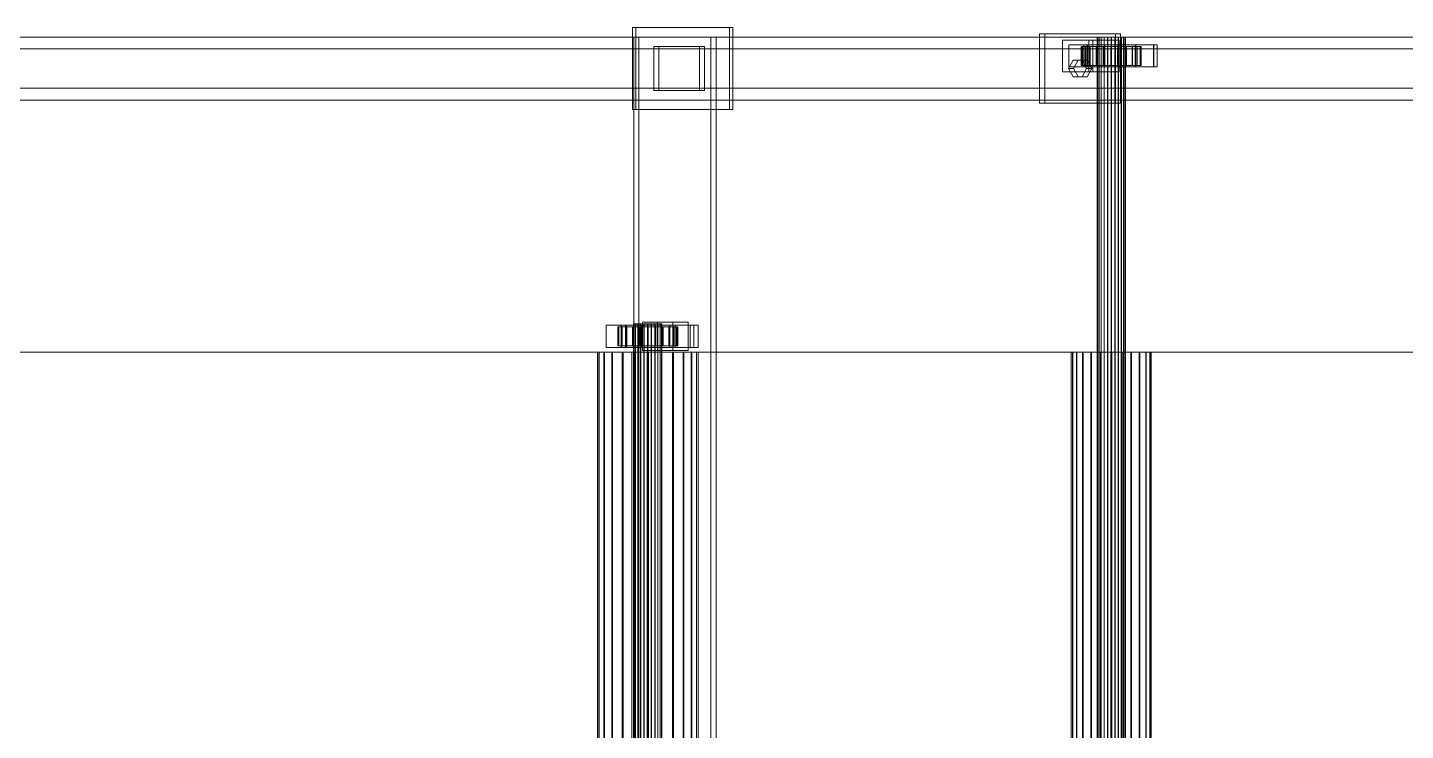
# Model space of a CAD drawing. Header units: millimetres. Extents: x -191664 to 191490, y -197311 to 10263.
# Drawn here: x 31141 to 32016, y -17990 to -17544 of the extents above; entities that cross this region are included whole.
import ezdxf

# ---------------------------------------------------------------- set-up
doc = ezdxf.new("R2010")
doc.units = ezdxf.units.MM
doc.layers.add('superior_C03', color=7, linetype='Continuous', lineweight=0)

msp = doc.modelspace()

# ---------------------------------------------------------------- linework, layer by layer
at = {"layer": 'superior_C03', "color": 139, "true_color": 0x354b57}
for p, q in [((31586.42, -17544), (31524.78, -17544)), ((31524.78, -17544), (31524.78, -17596)), ((31526.94, -17544), (31524.78, -17544)), ((31526.94, -17596), (31526.94, -17544)), ((31526.94, -17544), (31588.57, -17544)), ((31586.42, -17596), (31586.42, -17544)), ((31586.42, -17544), (31588.57, -17544)), ((31588.57, -17544), (31588.57, -17596)), ((32067.36, -17550), (30911.7, -17550)), ((30922.47, -17550), (32078.14, -17550)), ((32157.58, -17550), (31001.92, -17550)), ((31015.38, -17550), (32171.05, -17550)), ((31574.67, -17550), (31525.75, -17550)), ((31525.75, -17550), (31525.75, -18450)), ((31528.98, -17550), (31525.75, -17550)), ((31528.98, -18450), (31528.98, -17550)), ((31528.98, -17550), (31577.91, -17550)), ((31574.67, -18450), (31574.67, -17550)), ((31574.67, -17550), (31577.91, -17550)), ((31577.91, -17550), (31577.91, -18450)), ((31831.48, -17548), (31783.33, -17548)), ((31783.33, -17548), (31783.33, -17592)), ((31786.56, -17548), (31783.33, -17548)), ((31786.56, -17592), (31786.56, -17548)), ((31786.56, -17548), (31834.71, -17548)), ((31817.03, -17552), (31797.77, -17552)), ((31797.77, -17552), (31797.77, -17572)), ((31814.58, -17552), (31797.77, -17552)), ((31813.5, -17555), (31801.94, -17555)), ((31801.94, -17555), (31801.94, -17569)), ((31813.26, -17555), (31801.94, -17555)), ((31855.79, -17555), (31811.48, -17555)), ((31811.48, -17555), (31811.48, -17569)), ((31813.64, -17555), (31811.48, -17555)), ((31813.26, -17569), (31813.26, -17555)), ((31813.26, -17555), (31824.81, -17555)), ((31813.5, -17569), (31813.5, -17555)), ((31813.5, -17555), (31824.81, -17555)), ((31813.64, -17569), (31813.64, -17555)), ((31813.64, -17555), (31857.94, -17555)), ((31814.58, -17572), (31814.58, -17552)), ((31814.58, -17552), (31833.84, -17552)), ((31817.03, -17572), (31817.03, -17552)), ((31817.03, -17552), (31833.84, -17552)), ((31824.81, -17555), (31824.81, -17569)), ((31831.48, -17592), (31831.48, -17548)), ((31831.48, -17548), (31834.71, -17548)), ((31844.32, -17555), (31832.76, -17555)), ((31832.76, -17555), (31832.76, -17569)), ((31844.07, -17555), (31832.76, -17555)), ((31833.84, -17552), (31833.84, -17572)), ((31834.71, -17548), (31834.71, -17592)), ((31844.07, -17569), (31844.07, -17555)), ((31844.07, -17555), (31855.63, -17555)), ((31844.32, -17569), (31844.32, -17555)), ((31844.32, -17555), (31855.63, -17555)), ((31855.63, -17555), (31855.63, -17569)), ((31855.79, -17569), (31855.79, -17555)), ((31855.79, -17555), (31857.94, -17555)), ((31857.94, -17555), (31857.94, -17569)), ((30917.03, -17557.5), (32164.26, -17557.5)), ((32164.37, -17557.5), (30917.14, -17557.5)), ((31567.35, -17556), (31538.46, -17556)), ((31538.46, -17556), (31538.46, -17584)), ((31541.69, -17556), (31538.46, -17556)), ((31541.69, -17584), (31541.69, -17556)), ((31541.69, -17556), (31570.58, -17556)), ((31567.35, -17584), (31567.35, -17556)), ((31567.35, -17556), (31570.58, -17556)), ((31570.58, -17556), (31570.58, -17584)), ((31797.77, -17572), (31817.03, -17572)), ((31797.77, -17572), (31814.58, -17572)), ((31801.94, -17569), (31813.5, -17569)), ((31801.94, -17569), (31813.26, -17569)), ((31811.48, -17569), (31855.79, -17569)), ((31811.48, -17569), (31813.64, -17569)), ((31824.81, -17569), (31813.26, -17569)), ((31824.81, -17569), (31813.5, -17569)), ((31857.94, -17569), (31813.64, -17569)), ((31833.84, -17572), (31814.58, -17572)), ((31833.84, -17572), (31817.03, -17572)), ((31832.76, -17569), (31844.32, -17569)), ((31832.76, -17569), (31844.07, -17569)), ((31855.63, -17569), (31844.07, -17569)), ((31855.63, -17569), (31844.32, -17569)), ((31857.94, -17569), (31855.79, -17569)), ((30911.7, -17590), (32067.36, -17590)), ((30917.03, -17582.5), (32164.26, -17582.5)), ((30917.14, -17582.5), (32164.37, -17582.5)), ((30922.47, -17590), (32078.14, -17590)), ((31001.92, -17590), (32157.58, -17590)), ((31015.38, -17590), (32171.05, -17590)), ((31538.46, -17584), (31567.35, -17584)), ((31538.46, -17584), (31541.69, -17584)), ((31570.58, -17584), (31541.69, -17584)), ((31570.58, -17584), (31567.35, -17584)), ((31524.78, -17596), (31586.42, -17596)), ((31524.78, -17596), (31526.94, -17596)), ((31588.57, -17596), (31526.94, -17596)), ((31588.57, -17596), (31586.42, -17596)), ((31783.33, -17592), (31831.48, -17592)), ((31783.33, -17592), (31786.56, -17592)), ((31834.71, -17592), (31786.56, -17592)), ((31834.71, -17592), (31831.48, -17592)), ((31517.81, -17733), (31508.17, -17733)), ((31508.17, -17733), (31508.17, -17747)), ((31521.1, -17733), (31508.17, -17733)), ((31563.9, -17733), (31517.67, -17733)), ((31517.67, -17733), (31517.67, -17747)), ((31520.37, -17733), (31517.67, -17733)), ((31517.81, -17747), (31517.81, -17733)), ((31517.81, -17733), (31530.73, -17733)), ((31520.37, -17747), (31520.37, -17733)), ((31520.37, -17733), (31566.59, -17733)), ((31521.1, -17747), (31521.1, -17733)), ((31521.1, -17733), (31530.73, -17733)), ((31530.73, -17733), (31530.73, -17747)), ((31550.42, -17731), (31531.16, -17731)), ((31531.16, -17731), (31531.16, -17749)), ((31540.85, -17731), (31531.16, -17731)), ((31548.62, -17733), (31538.99, -17733)), ((31538.99, -17733), (31538.99, -17747)), ((31551.92, -17733), (31538.99, -17733)), ((31540.85, -17749), (31540.85, -17731)), ((31540.85, -17731), (31560.11, -17731)), ((31548.62, -17747), (31548.62, -17733)), ((31548.62, -17733), (31561.55, -17733)), ((31550.42, -17749), (31550.42, -17731)), ((31550.42, -17731), (31560.11, -17731)), ((31551.92, -17747), (31551.92, -17733)), ((31551.92, -17733), (31561.55, -17733)), ((31560.11, -17731), (31560.11, -17749)), ((31561.55, -17733), (31561.55, -17747)), ((31563.9, -17747), (31563.9, -17733)), ((31563.9, -17733), (31566.59, -17733)), ((31566.59, -17733), (31566.59, -17747)), ((31508.17, -17747), (31517.81, -17747)), ((31508.17, -17747), (31521.1, -17747)), ((31517.67, -17747), (31563.9, -17747)), ((31517.67, -17747), (31520.37, -17747)), ((31530.73, -17747), (31517.81, -17747)), ((31566.59, -17747), (31520.37, -17747)), ((31530.73, -17747), (31521.1, -17747)), ((31538.99, -17747), (31548.62, -17747)), ((31538.99, -17747), (31551.92, -17747)), ((31561.55, -17747), (31548.62, -17747)), ((31561.55, -17747), (31551.92, -17747)), ((31566.59, -17747), (31563.9, -17747)), ((31531.16, -17749), (31550.42, -17749)), ((31540.85, -17749), (31531.16, -17749)), ((31560.11, -17749), (31540.85, -17749)), ((31560.11, -17749), (31550.42, -17749))]:
    msp.add_line(p, q, dxfattribs=at)
at = {"layer": 'superior_C03', "color": 9, "true_color": 0xbac6cb}
for p, q in [((31820.07, -17550), (31819.79, -17550)), ((31819.79, -17550), (31820.12, -17550)), ((31819.79, -18450), (31819.79, -17550)), ((31820.94, -17550), (31820.07, -17550)), ((31820.07, -18450), (31820.07, -17550)), ((31820.12, -17550), (31821.04, -17550)), ((31820.12, -18450), (31820.12, -17550)), ((31822.35, -17550), (31820.94, -17550)), ((31820.94, -18450), (31820.94, -17550)), ((31821.04, -17550), (31822.49, -17550)), ((31821.04, -18450), (31821.04, -17550)), ((31824.2, -17550), (31822.35, -17550)), ((31822.35, -18450), (31822.35, -17550)), ((31822.49, -17550), (31824.37, -17550)), ((31822.49, -18450), (31822.49, -17550)), ((31826.36, -17550), (31824.2, -17550)), ((31824.2, -18450), (31824.2, -17550)), ((31824.37, -17550), (31826.55, -17550)), ((31824.37, -18450), (31824.37, -17550)), ((31828.69, -17550), (31826.36, -17550)), ((31826.36, -18450), (31826.36, -17550)), ((31826.55, -17550), (31828.89, -17550)), ((31826.55, -18450), (31826.55, -17550)), ((31831.02, -17550), (31828.69, -17550)), ((31828.69, -18450), (31828.69, -17550)), ((31828.89, -17550), (31831.21, -17550)), ((31828.89, -18450), (31828.89, -17550)), ((31833.2, -17550), (31831.02, -17550)), ((31831.02, -18450), (31831.02, -17550)), ((31831.21, -17550), (31833.37, -17550)), ((31831.21, -18450), (31831.21, -17550)), ((31835.08, -17550), (31833.2, -17550)), ((31833.2, -18450), (31833.2, -17550)), ((31833.37, -17550), (31835.22, -17550)), ((31833.37, -18450), (31833.37, -17550)), ((31836.53, -17550), (31835.08, -17550)), ((31835.08, -18450), (31835.08, -17550)), ((31835.22, -17550), (31836.63, -17550)), ((31835.22, -18450), (31835.22, -17550)), ((31837.45, -17550), (31836.53, -17550)), ((31836.53, -18450), (31836.53, -17550)), ((31836.63, -17550), (31837.51, -17550)), ((31836.63, -18450), (31836.63, -17550)), ((31837.79, -17550), (31837.45, -17550)), ((31837.45, -17550), (31837.45, -18450)), ((31837.51, -17550), (31837.79, -17550)), ((31837.51, -18450), (31837.51, -17550)), ((31837.79, -18450), (31837.79, -17550)), ((31525.87, -17732), (31525.59, -17732)), ((31525.59, -17732), (31525.93, -17732)), ((31525.59, -18268), (31525.59, -17732)), ((31526.75, -17732), (31525.87, -17732)), ((31525.87, -18268), (31525.87, -17732)), ((31525.93, -17732), (31526.85, -17732)), ((31525.93, -18268), (31525.93, -17732)), ((31528.16, -17732), (31526.75, -17732)), ((31526.75, -18268), (31526.75, -17732)), ((31526.85, -17732), (31528.3, -17732)), ((31526.85, -18268), (31526.85, -17732)), ((31530.01, -17732), (31528.16, -17732)), ((31528.16, -18268), (31528.16, -17732)), ((31528.3, -17732), (31530.18, -17732)), ((31528.3, -18268), (31528.3, -17732)), ((31532.17, -17732), (31530.01, -17732)), ((31530.01, -18268), (31530.01, -17732)), ((31530.18, -17732), (31532.36, -17732)), ((31530.18, -18268), (31530.18, -17732)), ((31534.5, -17732), (31532.17, -17732)), ((31532.17, -18268), (31532.17, -17732)), ((31532.36, -17732), (31534.69, -17732)), ((31532.36, -18268), (31532.36, -17732)), ((31536.83, -17732), (31534.5, -17732)), ((31534.5, -18268), (31534.5, -17732)), ((31534.69, -17732), (31537.02, -17732)), ((31534.69, -18268), (31534.69, -17732)), ((31539.01, -17732), (31536.83, -17732)), ((31536.83, -18268), (31536.83, -17732)), ((31537.02, -17732), (31539.18, -17732)), ((31537.02, -18268), (31537.02, -17732)), ((31540.89, -17732), (31539.01, -17732)), ((31539.01, -18268), (31539.01, -17732)), ((31539.18, -17732), (31541.03, -17732)), ((31539.18, -18268), (31539.18, -17732)), ((31542.34, -17732), (31540.89, -17732)), ((31540.89, -18268), (31540.89, -17732)), ((31541.03, -17732), (31542.44, -17732)), ((31541.03, -18268), (31541.03, -17732)), ((31543.26, -17732), (31542.34, -17732)), ((31542.34, -18268), (31542.34, -17732)), ((31542.44, -17732), (31543.31, -17732)), ((31542.44, -18268), (31542.44, -17732)), ((31543.59, -17732), (31543.26, -17732)), ((31543.26, -17732), (31543.26, -18268)), ((31543.31, -17732), (31543.59, -17732)), ((31543.31, -18268), (31543.31, -17732)), ((31543.59, -18268), (31543.59, -17732))]:
    msp.add_line(p, q, dxfattribs=at)
at = {"layer": 'superior_C03', "color": 155, "true_color": 0x617580}
for p, q in [((31810.38, -17556), (31809.79, -17556)), ((31809.79, -17556), (31819.79, -17556)), ((31809.79, -17568), (31809.79, -17556)), ((31809.79, -17556), (31810.49, -17556)), ((31812.23, -17556), (31810.38, -17556)), ((31810.38, -17556), (31820.07, -17556)), ((31810.38, -17568), (31810.38, -17556)), ((31810.49, -17556), (31820.12, -17556)), ((31810.49, -17568), (31810.49, -17556)), ((31810.49, -17556), (31812.44, -17556)), ((31815.21, -17556), (31812.23, -17556)), ((31812.23, -17556), (31820.94, -17556)), ((31812.23, -17568), (31812.23, -17556)), ((31812.44, -17556), (31821.04, -17556)), ((31812.44, -17568), (31812.44, -17556)), ((31812.44, -17556), (31815.5, -17556)), ((31819.11, -17556), (31815.21, -17556)), ((31815.21, -17556), (31822.35, -17556)), ((31815.21, -17568), (31815.21, -17556)), ((31815.5, -17556), (31822.49, -17556)), ((31815.5, -17568), (31815.5, -17556)), ((31815.5, -17556), (31819.47, -17556)), ((31823.67, -17556), (31819.11, -17556)), ((31819.11, -17556), (31824.2, -17556)), ((31819.11, -17568), (31819.11, -17556)), ((31819.47, -17556), (31824.37, -17556)), ((31819.47, -17568), (31819.47, -17556)), ((31819.47, -17556), (31824.07, -17556)), ((31819.79, -17556), (31820.07, -17556)), ((31819.79, -17556), (31819.79, -17568)), ((31820.12, -17556), (31819.79, -17556)), ((31820.07, -17556), (31820.94, -17556)), ((31820.07, -17556), (31820.07, -17568)), ((31820.12, -17556), (31820.12, -17568)), ((31821.04, -17556), (31820.12, -17556)), ((31820.94, -17556), (31822.35, -17556)), ((31820.94, -17556), (31820.94, -17568)), ((31821.04, -17556), (31821.04, -17568)), ((31822.49, -17556), (31821.04, -17556)), ((31822.35, -17556), (31824.2, -17556)), ((31822.35, -17556), (31822.35, -17568)), ((31822.49, -17556), (31822.49, -17568)), ((31824.37, -17556), (31822.49, -17556)), ((31828.58, -17556), (31823.67, -17556)), ((31823.67, -17556), (31826.36, -17556)), ((31823.67, -17568), (31823.67, -17556)), ((31824.07, -17556), (31826.55, -17556)), ((31824.07, -17568), (31824.07, -17556)), ((31824.07, -17556), (31828.99, -17556)), ((31824.2, -17556), (31826.36, -17556)), ((31824.2, -17556), (31824.2, -17568)), ((31824.37, -17556), (31824.37, -17568)), ((31826.55, -17556), (31824.37, -17556)), ((31826.36, -17556), (31828.69, -17556)), ((31826.36, -17556), (31826.36, -17568)), ((31826.55, -17556), (31826.55, -17568)), ((31828.89, -17556), (31826.55, -17556)), ((31833.5, -17556), (31828.58, -17556)), ((31828.58, -17556), (31828.69, -17556)), ((31828.58, -17568), (31828.58, -17556)), ((31828.69, -17556), (31831.02, -17556)), ((31828.69, -17556), (31828.69, -17568)), ((31828.99, -17556), (31828.89, -17556)), ((31828.89, -17556), (31828.89, -17568)), ((31831.21, -17556), (31828.89, -17556)), ((31828.99, -17568), (31828.99, -17556)), ((31828.99, -17556), (31833.9, -17556)), ((31833.5, -17556), (31831.02, -17556)), ((31831.02, -17556), (31833.2, -17556)), ((31831.02, -17556), (31831.02, -17568)), ((31833.9, -17556), (31831.21, -17556)), ((31831.21, -17556), (31831.21, -17568)), ((31833.37, -17556), (31831.21, -17556)), ((31838.11, -17556), (31833.2, -17556)), ((31833.2, -17556), (31835.08, -17556)), ((31833.2, -17556), (31833.2, -17568)), ((31838.47, -17556), (31833.37, -17556)), ((31833.37, -17556), (31833.37, -17568)), ((31835.22, -17556), (31833.37, -17556)), ((31838.11, -17556), (31833.5, -17556)), ((31833.5, -17568), (31833.5, -17556)), ((31833.9, -17568), (31833.9, -17556)), ((31833.9, -17556), (31838.47, -17556)), ((31842.08, -17556), (31835.08, -17556)), ((31835.08, -17556), (31836.53, -17556)), ((31835.08, -17556), (31835.08, -17568)), ((31842.37, -17556), (31835.22, -17556)), ((31835.22, -17556), (31835.22, -17568)), ((31836.63, -17556), (31835.22, -17556)), ((31845.14, -17556), (31836.53, -17556)), ((31836.53, -17556), (31837.45, -17556)), ((31836.53, -17556), (31836.53, -17568)), ((31845.34, -17556), (31836.63, -17556)), ((31836.63, -17556), (31836.63, -17568)), ((31837.51, -17556), (31836.63, -17556)), ((31837.45, -17556), (31847.09, -17556)), ((31837.45, -17568), (31837.45, -17556)), ((31837.45, -17556), (31837.79, -17556)), ((31847.19, -17556), (31837.51, -17556)), ((31837.51, -17556), (31837.51, -17568)), ((31837.79, -17556), (31837.51, -17556)), ((31847.79, -17556), (31837.79, -17556)), ((31837.79, -17556), (31837.79, -17568)), ((31842.08, -17556), (31838.11, -17556)), ((31838.11, -17568), (31838.11, -17556)), ((31838.47, -17568), (31838.47, -17556)), ((31838.47, -17556), (31842.37, -17556)), ((31845.14, -17556), (31842.08, -17556)), ((31842.08, -17568), (31842.08, -17556)), ((31842.37, -17568), (31842.37, -17556)), ((31842.37, -17556), (31845.34, -17556)), ((31847.09, -17556), (31845.14, -17556)), ((31845.14, -17568), (31845.14, -17556)), ((31845.34, -17568), (31845.34, -17556)), ((31845.34, -17556), (31847.19, -17556)), ((31847.09, -17556), (31847.09, -17568)), ((31847.79, -17556), (31847.09, -17556)), ((31847.19, -17568), (31847.19, -17556)), ((31847.19, -17556), (31847.79, -17556)), ((31847.79, -17568), (31847.79, -17556)), ((31819.79, -17568), (31809.79, -17568)), ((31809.79, -17568), (31810.38, -17568)), ((31810.49, -17568), (31809.79, -17568)), ((31820.07, -17568), (31810.38, -17568)), ((31810.38, -17568), (31812.23, -17568)), ((31820.12, -17568), (31810.49, -17568)), ((31812.44, -17568), (31810.49, -17568)), ((31820.94, -17568), (31812.23, -17568)), ((31812.23, -17568), (31815.21, -17568)), ((31821.04, -17568), (31812.44, -17568)), ((31815.5, -17568), (31812.44, -17568)), ((31822.35, -17568), (31815.21, -17568)), ((31815.21, -17568), (31819.11, -17568)), ((31822.49, -17568), (31815.5, -17568)), ((31819.47, -17568), (31815.5, -17568)), ((31824.2, -17568), (31819.11, -17568)), ((31819.11, -17568), (31823.67, -17568)), ((31824.37, -17568), (31819.47, -17568)), ((31824.07, -17568), (31819.47, -17568)), ((31820.07, -17568), (31819.79, -17568)), ((31819.79, -17568), (31820.12, -17568)), ((31820.94, -17568), (31820.07, -17568)), ((31820.12, -17568), (31821.04, -17568)), ((31822.35, -17568), (31820.94, -17568)), ((31821.04, -17568), (31822.49, -17568)), ((31824.2, -17568), (31822.35, -17568)), ((31822.49, -17568), (31824.37, -17568)), ((31826.36, -17568), (31823.67, -17568)), ((31823.67, -17568), (31828.58, -17568)), ((31826.55, -17568), (31824.07, -17568)), ((31828.99, -17568), (31824.07, -17568)), ((31826.36, -17568), (31824.2, -17568)), ((31824.37, -17568), (31826.55, -17568)), ((31828.69, -17568), (31826.36, -17568)), ((31826.55, -17568), (31828.89, -17568)), ((31828.69, -17568), (31828.58, -17568)), ((31828.58, -17568), (31833.5, -17568)), ((31831.02, -17568), (31828.69, -17568)), ((31828.89, -17568), (31828.99, -17568)), ((31828.89, -17568), (31831.21, -17568)), ((31833.9, -17568), (31828.99, -17568)), ((31833.2, -17568), (31831.02, -17568)), ((31831.02, -17568), (31833.5, -17568)), ((31831.21, -17568), (31833.9, -17568)), ((31831.21, -17568), (31833.37, -17568)), ((31835.08, -17568), (31833.2, -17568)), ((31833.2, -17568), (31838.11, -17568)), ((31833.37, -17568), (31838.47, -17568)), ((31833.37, -17568), (31835.22, -17568)), ((31833.5, -17568), (31838.11, -17568)), ((31838.47, -17568), (31833.9, -17568)), ((31836.53, -17568), (31835.08, -17568)), ((31835.08, -17568), (31842.08, -17568)), ((31835.22, -17568), (31842.37, -17568)), ((31835.22, -17568), (31836.63, -17568)), ((31837.45, -17568), (31836.53, -17568)), ((31836.53, -17568), (31845.14, -17568)), ((31836.63, -17568), (31845.34, -17568)), ((31836.63, -17568), (31837.51, -17568)), ((31847.09, -17568), (31837.45, -17568)), ((31837.79, -17568), (31837.45, -17568)), ((31837.51, -17568), (31847.19, -17568)), ((31837.51, -17568), (31837.79, -17568)), ((31837.79, -17568), (31847.79, -17568)), ((31838.11, -17568), (31842.08, -17568)), ((31842.37, -17568), (31838.47, -17568)), ((31842.08, -17568), (31845.14, -17568)), ((31845.34, -17568), (31842.37, -17568)), ((31845.14, -17568), (31847.09, -17568)), ((31847.19, -17568), (31845.34, -17568)), ((31847.09, -17568), (31847.79, -17568)), ((31847.79, -17568), (31847.19, -17568)), ((31516.19, -17734), (31515.59, -17734)), ((31515.59, -17734), (31525.59, -17734)), ((31515.59, -17746), (31515.59, -17734)), ((31515.59, -17734), (31516.29, -17734)), ((31518.04, -17734), (31516.19, -17734)), ((31516.19, -17734), (31525.87, -17734)), ((31516.19, -17746), (31516.19, -17734)), ((31516.29, -17734), (31525.93, -17734)), ((31516.29, -17746), (31516.29, -17734)), ((31516.29, -17734), (31518.24, -17734)), ((31521.01, -17734), (31518.04, -17734)), ((31518.04, -17734), (31526.75, -17734)), ((31518.04, -17746), (31518.04, -17734)), ((31518.24, -17734), (31526.85, -17734)), ((31518.24, -17746), (31518.24, -17734)), ((31518.24, -17734), (31521.3, -17734)), ((31524.91, -17734), (31521.01, -17734)), ((31521.01, -17734), (31528.16, -17734)), ((31521.01, -17746), (31521.01, -17734)), ((31521.3, -17734), (31528.3, -17734)), ((31521.3, -17746), (31521.3, -17734)), ((31521.3, -17734), (31525.27, -17734)), ((31529.48, -17734), (31524.91, -17734)), ((31524.91, -17734), (31530.01, -17734)), ((31524.91, -17746), (31524.91, -17734)), ((31525.27, -17734), (31530.18, -17734)), ((31525.27, -17746), (31525.27, -17734)), ((31525.27, -17734), (31529.88, -17734)), ((31525.59, -17734), (31525.87, -17734)), ((31525.59, -17734), (31525.59, -17746)), ((31525.93, -17734), (31525.59, -17734)), ((31525.87, -17734), (31526.75, -17734)), ((31525.87, -17734), (31525.87, -17746)), ((31525.93, -17734), (31525.93, -17746)), ((31526.85, -17734), (31525.93, -17734)), ((31526.75, -17734), (31528.16, -17734)), ((31526.75, -17734), (31526.75, -17746)), ((31526.85, -17734), (31526.85, -17746)), ((31528.3, -17734), (31526.85, -17734)), ((31528.16, -17734), (31530.01, -17734)), ((31528.16, -17734), (31528.16, -17746)), ((31528.3, -17734), (31528.3, -17746)), ((31530.18, -17734), (31528.3, -17734)), ((31534.39, -17734), (31529.48, -17734)), ((31529.48, -17734), (31532.17, -17734)), ((31529.48, -17746), (31529.48, -17734)), ((31529.88, -17734), (31532.36, -17734)), ((31529.88, -17746), (31529.88, -17734)), ((31529.88, -17734), (31534.8, -17734)), ((31530.01, -17734), (31532.17, -17734)), ((31530.01, -17734), (31530.01, -17746)), ((31530.18, -17734), (31530.18, -17746)), ((31532.36, -17734), (31530.18, -17734)), ((31532.17, -17734), (31534.5, -17734)), ((31532.17, -17734), (31532.17, -17746)), ((31532.36, -17734), (31532.36, -17746)), ((31534.69, -17734), (31532.36, -17734)), ((31539.31, -17734), (31534.39, -17734)), ((31534.39, -17734), (31534.5, -17734)), ((31534.39, -17746), (31534.39, -17734)), ((31534.5, -17734), (31536.83, -17734)), ((31534.5, -17734), (31534.5, -17746)), ((31534.8, -17734), (31534.69, -17734)), ((31534.69, -17734), (31534.69, -17746)), ((31537.02, -17734), (31534.69, -17734)), ((31534.8, -17746), (31534.8, -17734)), ((31534.8, -17734), (31539.71, -17734)), ((31539.31, -17734), (31536.83, -17734)), ((31536.83, -17734), (31539.01, -17734)), ((31536.83, -17734), (31536.83, -17746)), ((31539.71, -17734), (31537.02, -17734)), ((31537.02, -17734), (31537.02, -17746)), ((31539.18, -17734), (31537.02, -17734)), ((31543.91, -17734), (31539.01, -17734)), ((31539.01, -17734), (31540.89, -17734)), ((31539.01, -17734), (31539.01, -17746)), ((31544.27, -17734), (31539.18, -17734)), ((31539.18, -17734), (31539.18, -17746)), ((31541.03, -17734), (31539.18, -17734)), ((31543.91, -17734), (31539.31, -17734)), ((31539.31, -17746), (31539.31, -17734)), ((31539.71, -17746), (31539.71, -17734)), ((31539.71, -17734), (31544.27, -17734)), ((31547.88, -17734), (31540.89, -17734)), ((31540.89, -17734), (31542.34, -17734)), ((31540.89, -17734), (31540.89, -17746)), ((31548.17, -17734), (31541.03, -17734)), ((31541.03, -17734), (31541.03, -17746)), ((31542.44, -17734), (31541.03, -17734)), ((31550.94, -17734), (31542.34, -17734)), ((31542.34, -17734), (31543.26, -17734)), ((31542.34, -17734), (31542.34, -17746)), ((31551.15, -17734), (31542.44, -17734)), ((31542.44, -17734), (31542.44, -17746)), ((31543.31, -17734), (31542.44, -17734)), ((31543.26, -17734), (31552.89, -17734)), ((31543.26, -17746), (31543.26, -17734)), ((31543.26, -17734), (31543.59, -17734)), ((31553, -17734), (31543.31, -17734)), ((31543.31, -17734), (31543.31, -17746)), ((31543.59, -17734), (31543.31, -17734)), ((31553.59, -17734), (31543.59, -17734)), ((31543.59, -17734), (31543.59, -17746)), ((31547.88, -17734), (31543.91, -17734)), ((31543.91, -17746), (31543.91, -17734)), ((31544.27, -17746), (31544.27, -17734)), ((31544.27, -17734), (31548.17, -17734)), ((31550.94, -17734), (31547.88, -17734)), ((31547.88, -17746), (31547.88, -17734)), ((31548.17, -17746), (31548.17, -17734)), ((31548.17, -17734), (31551.15, -17734)), ((31552.89, -17734), (31550.94, -17734)), ((31550.94, -17746), (31550.94, -17734)), ((31551.15, -17746), (31551.15, -17734)), ((31551.15, -17734), (31553, -17734)), ((31552.89, -17734), (31552.89, -17746)), ((31553.59, -17734), (31552.89, -17734)), ((31553, -17746), (31553, -17734)), ((31553, -17734), (31553.59, -17734)), ((31553.59, -17746), (31553.59, -17734)), ((31525.59, -17746), (31515.59, -17746)), ((31515.59, -17746), (31516.19, -17746)), ((31516.29, -17746), (31515.59, -17746)), ((31525.87, -17746), (31516.19, -17746)), ((31516.19, -17746), (31518.04, -17746)), ((31525.93, -17746), (31516.29, -17746)), ((31518.24, -17746), (31516.29, -17746)), ((31526.75, -17746), (31518.04, -17746)), ((31518.04, -17746), (31521.01, -17746)), ((31526.85, -17746), (31518.24, -17746)), ((31521.3, -17746), (31518.24, -17746)), ((31528.16, -17746), (31521.01, -17746)), ((31521.01, -17746), (31524.91, -17746)), ((31528.3, -17746), (31521.3, -17746)), ((31525.27, -17746), (31521.3, -17746)), ((31530.01, -17746), (31524.91, -17746)), ((31524.91, -17746), (31529.48, -17746)), ((31530.18, -17746), (31525.27, -17746)), ((31529.88, -17746), (31525.27, -17746)), ((31525.87, -17746), (31525.59, -17746)), ((31525.59, -17746), (31525.93, -17746)), ((31526.75, -17746), (31525.87, -17746)), ((31525.93, -17746), (31526.85, -17746)), ((31528.16, -17746), (31526.75, -17746)), ((31526.85, -17746), (31528.3, -17746)), ((31530.01, -17746), (31528.16, -17746)), ((31528.3, -17746), (31530.18, -17746)), ((31532.17, -17746), (31529.48, -17746)), ((31529.48, -17746), (31534.39, -17746)), ((31532.36, -17746), (31529.88, -17746)), ((31534.8, -17746), (31529.88, -17746)), ((31532.17, -17746), (31530.01, -17746)), ((31530.18, -17746), (31532.36, -17746)), ((31534.5, -17746), (31532.17, -17746)), ((31532.36, -17746), (31534.69, -17746)), ((31534.5, -17746), (31534.39, -17746)), ((31534.39, -17746), (31539.31, -17746)), ((31536.83, -17746), (31534.5, -17746)), ((31534.69, -17746), (31534.8, -17746)), ((31534.69, -17746), (31537.02, -17746)), ((31539.71, -17746), (31534.8, -17746)), ((31539.01, -17746), (31536.83, -17746)), ((31536.83, -17746), (31539.31, -17746)), ((31537.02, -17746), (31539.71, -17746)), ((31537.02, -17746), (31539.18, -17746)), ((31540.89, -17746), (31539.01, -17746)), ((31539.01, -17746), (31543.91, -17746)), ((31539.18, -17746), (31544.27, -17746)), ((31539.18, -17746), (31541.03, -17746)), ((31539.31, -17746), (31543.91, -17746)), ((31544.27, -17746), (31539.71, -17746)), ((31542.34, -17746), (31540.89, -17746)), ((31540.89, -17746), (31547.88, -17746)), ((31541.03, -17746), (31548.17, -17746)), ((31541.03, -17746), (31542.44, -17746)), ((31543.26, -17746), (31542.34, -17746)), ((31542.34, -17746), (31550.94, -17746)), ((31542.44, -17746), (31551.15, -17746)), ((31542.44, -17746), (31543.31, -17746)), ((31552.89, -17746), (31543.26, -17746)), ((31543.59, -17746), (31543.26, -17746)), ((31543.31, -17746), (31553, -17746)), ((31543.31, -17746), (31543.59, -17746)), ((31543.59, -17746), (31553.59, -17746)), ((31543.91, -17746), (31547.88, -17746)), ((31548.17, -17746), (31544.27, -17746)), ((31547.88, -17746), (31550.94, -17746)), ((31551.15, -17746), (31548.17, -17746)), ((31550.94, -17746), (31552.89, -17746)), ((31553, -17746), (31551.15, -17746)), ((31552.89, -17746), (31553.59, -17746)), ((31553.59, -17746), (31553, -17746))]:
    msp.add_line(p, q, dxfattribs=at)
at = {"layer": 'superior_C03', "color": 9, "true_color": 0xbdc8cc}
for p, q in [((31801.63, -17570), (31804.52, -17564.8)), ((31804.52, -17575.2), (31801.63, -17570)), ((31801.63, -17570), (31804.86, -17570)), ((31804.52, -17564.8), (31810.29, -17564.8)), ((31807.75, -17564.8), (31804.52, -17564.8)), ((31807.75, -17564.8), (31804.86, -17570)), ((31804.86, -17570), (31807.75, -17575.2)), ((31813.53, -17564.8), (31807.75, -17564.8)), ((31810.29, -17564.8), (31813.18, -17570)), ((31813.53, -17564.8), (31810.29, -17564.8)), ((31813.18, -17570), (31810.29, -17575.2)), ((31816.41, -17570), (31813.18, -17570)), ((31816.41, -17570), (31813.53, -17564.8)), ((31813.53, -17575.2), (31816.41, -17570)), ((31810.29, -17575.2), (31804.52, -17575.2)), ((31807.75, -17575.2), (31804.52, -17575.2)), ((31807.75, -17575.2), (31813.53, -17575.2)), ((31813.53, -17575.2), (31810.29, -17575.2))]:
    msp.add_line(p, q, dxfattribs=at)
at = {"layer": 'superior_C03', "color": 251, "true_color": 0x586d65}
for p, q in [((27467.6, -17750), (36944.05, -17750)), ((36945.39, -17750), (27468.94, -17750))]:
    msp.add_line(p, q, dxfattribs=at)
at = {"layer": 'superior_C03', "color": 139, "true_color": 0x345e4e}
for p, q in [((30580.57, -17750), (31524.36, -17750)), ((31525.98, -17750), (30582.18, -17750)), ((31524.36, -17750), (31524.36, -18000)), ((31524.36, -17750), (31525.98, -17750)), ((31524.36, -17750), (32468.15, -17750)), ((31525.98, -18000), (31525.98, -17750)), ((32469.77, -17750), (31525.98, -17750))]:
    msp.add_line(p, q, dxfattribs=at)
at = {"layer": 'superior_C03', "color": 252, "true_color": 0x83939a}
for p, q in [((31503.6, -17750), (31502.59, -17750)), ((31502.59, -17750), (31503.78, -17750)), ((31502.59, -18250), (31502.59, -17750)), ((31506.71, -17750), (31503.6, -17750)), ((31503.6, -18250), (31503.6, -17750)), ((31503.78, -17750), (31507.06, -17750)), ((31503.78, -18250), (31503.78, -17750)), ((31511.72, -17750), (31506.71, -17750)), ((31506.71, -18250), (31506.71, -17750)), ((31507.06, -17750), (31512.21, -17750)), ((31507.06, -18250), (31507.06, -17750)), ((31518.29, -17750), (31511.72, -17750)), ((31511.72, -18250), (31511.72, -17750)), ((31512.21, -17750), (31518.9, -17750)), ((31512.21, -18250), (31512.21, -17750)), ((31525.98, -17750), (31518.29, -17750)), ((31518.29, -18250), (31518.29, -17750)), ((31518.9, -17750), (31526.65, -17750)), ((31518.9, -18250), (31518.9, -17750)), ((31534.24, -17750), (31525.98, -17750)), ((31525.98, -18250), (31525.98, -17750)), ((31526.65, -17750), (31534.94, -17750)), ((31526.65, -18250), (31526.65, -17750)), ((31542.54, -17750), (31534.24, -17750)), ((31534.24, -18250), (31534.24, -17750)), ((31534.94, -17750), (31543.21, -17750)), ((31534.94, -18250), (31534.94, -17750)), ((31550.29, -17750), (31542.54, -17750)), ((31542.54, -18250), (31542.54, -17750)), ((31543.21, -17750), (31550.89, -17750)), ((31543.21, -18250), (31543.21, -17750)), ((31556.97, -17750), (31550.29, -17750)), ((31550.29, -18250), (31550.29, -17750)), ((31550.89, -17750), (31557.47, -17750)), ((31550.89, -18250), (31550.89, -17750)), ((31562.13, -17750), (31556.97, -17750)), ((31556.97, -18250), (31556.97, -17750)), ((31557.47, -17750), (31562.48, -17750)), ((31557.47, -18250), (31557.47, -17750)), ((31565.41, -17750), (31562.13, -17750)), ((31562.13, -18250), (31562.13, -17750)), ((31562.48, -17750), (31565.59, -17750)), ((31562.48, -18250), (31562.48, -17750)), ((31566.59, -17750), (31565.41, -17750)), ((31565.41, -17750), (31565.41, -18250)), ((31565.59, -17750), (31566.59, -17750)), ((31565.59, -18250), (31565.59, -17750)), ((31566.59, -18250), (31566.59, -17750)), ((31804.18, -17750), (31803.39, -17750)), ((31803.39, -17750), (31804.33, -17750)), ((31803.39, -18250), (31803.39, -17750)), ((31806.65, -17750), (31804.18, -17750)), ((31804.18, -18250), (31804.18, -17750)), ((31804.33, -17750), (31806.93, -17750)), ((31804.33, -18250), (31804.33, -17750)), ((31810.63, -17750), (31806.65, -17750)), ((31806.65, -18250), (31806.65, -17750)), ((31806.93, -17750), (31811.02, -17750)), ((31806.93, -18250), (31806.93, -17750)), ((31815.85, -17750), (31810.63, -17750)), ((31810.63, -18250), (31810.63, -17750)), ((31811.02, -17750), (31816.33, -17750)), ((31811.02, -18250), (31811.02, -17750)), ((31821.95, -17750), (31815.85, -17750)), ((31815.85, -18250), (31815.85, -17750)), ((31816.33, -17750), (31822.48, -17750)), ((31816.33, -18250), (31816.33, -17750)), ((31828.51, -17750), (31821.95, -17750)), ((31821.95, -18250), (31821.95, -17750)), ((31822.48, -17750), (31829.06, -17750)), ((31822.48, -18250), (31822.48, -17750)), ((31835.09, -17750), (31828.51, -17750)), ((31828.51, -18250), (31828.51, -17750)), ((31829.06, -17750), (31835.63, -17750)), ((31829.06, -18250), (31829.06, -17750)), ((31841.25, -17750), (31835.09, -17750)), ((31835.09, -18250), (31835.09, -17750)), ((31835.63, -17750), (31841.73, -17750)), ((31835.63, -18250), (31835.63, -17750)), ((31846.55, -17750), (31841.25, -17750)), ((31841.25, -18250), (31841.25, -17750)), ((31841.73, -17750), (31846.94, -17750)), ((31841.73, -18250), (31841.73, -17750)), ((31850.64, -17750), (31846.55, -17750)), ((31846.55, -18250), (31846.55, -17750)), ((31846.94, -17750), (31850.92, -17750)), ((31846.94, -18250), (31846.94, -17750)), ((31853.25, -17750), (31850.64, -17750)), ((31850.64, -18250), (31850.64, -17750)), ((31850.92, -17750), (31853.39, -17750)), ((31850.92, -18250), (31850.92, -17750)), ((31854.19, -17750), (31853.25, -17750)), ((31853.25, -17750), (31853.25, -18250)), ((31853.39, -17750), (31854.19, -17750)), ((31853.39, -18250), (31853.39, -17750)), ((31854.19, -18250), (31854.19, -17750))]:
    msp.add_line(p, q, dxfattribs=at)

doc.saveas('drawing.dxf')
